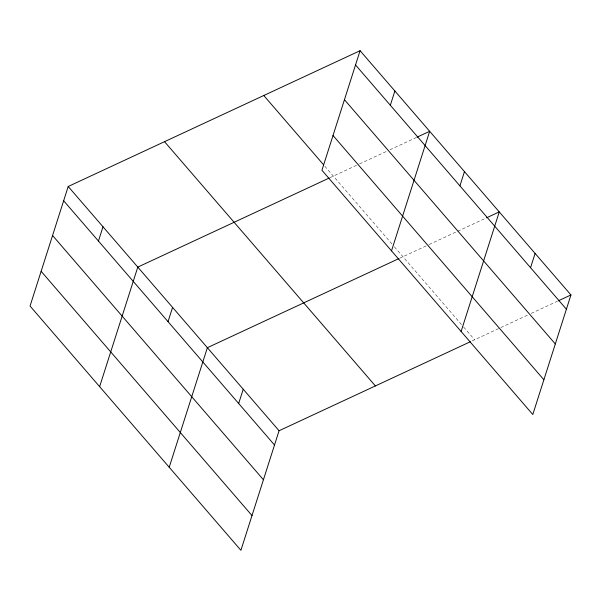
<?xml version="1.0" encoding="UTF-8"?>
<svg xmlns="http://www.w3.org/2000/svg" width="601" height="601" viewBox="0 0 601 601"><rect width="100%" height="100%" fill="white"/><g stroke="black" fill="none" stroke-linecap="round" stroke-linejoin="round"><path stroke-width="0.45" stroke-dasharray="3 2.25" d="M329.987 177.678L358.699 164.321M359.548 163.923L386.586 151.347M389.959 149.777L416.155 137.591M399.575 258.28L428.288 244.923M429.129 244.532L485.736 218.193M472.108 340.932L499.979 327.966M500.821 327.575L527.858 314.999M531.239 313.421L557.428 301.236M324.81 166.214L391.95 243.991M394.391 246.816L463.086 326.388M463.694 327.094L474.632 339.76"/><path stroke-width="0.9" d="M360.089 50.694L321.933 170.256L532.794 414.51L570.95 294.948L360.089 50.694L68.206 186.49L30.05 306.052L240.911 550.306L279.067 430.744L470.425 341.714M98.444 241.054L102.996 226.787M99.631 386.653L137.794 267.092L329.145 178.069M168.032 321.663L172.585 307.396M169.219 467.262L207.375 347.694L398.733 258.67M238.672 403.481L243.225 389.223M390.327 105.265L394.88 90.999M391.514 250.865L429.67 131.296L416.996 137.193M459.915 185.867L464.468 171.601M461.102 331.467L499.258 211.905L486.585 217.802M530.548 267.693L535.1 253.427M558.276 300.846L570.95 294.948M355.537 64.961L566.397 309.214M344.448 99.706L555.309 343.96M333.022 135.51L543.882 379.764M263.771 95.506L323.586 164.794M164.531 141.678L375.392 385.932M68.206 186.49L279.067 430.744M63.653 200.757L274.514 445.01M52.565 235.502L263.426 479.756M41.138 271.306L251.999 515.56"/></g></svg>
